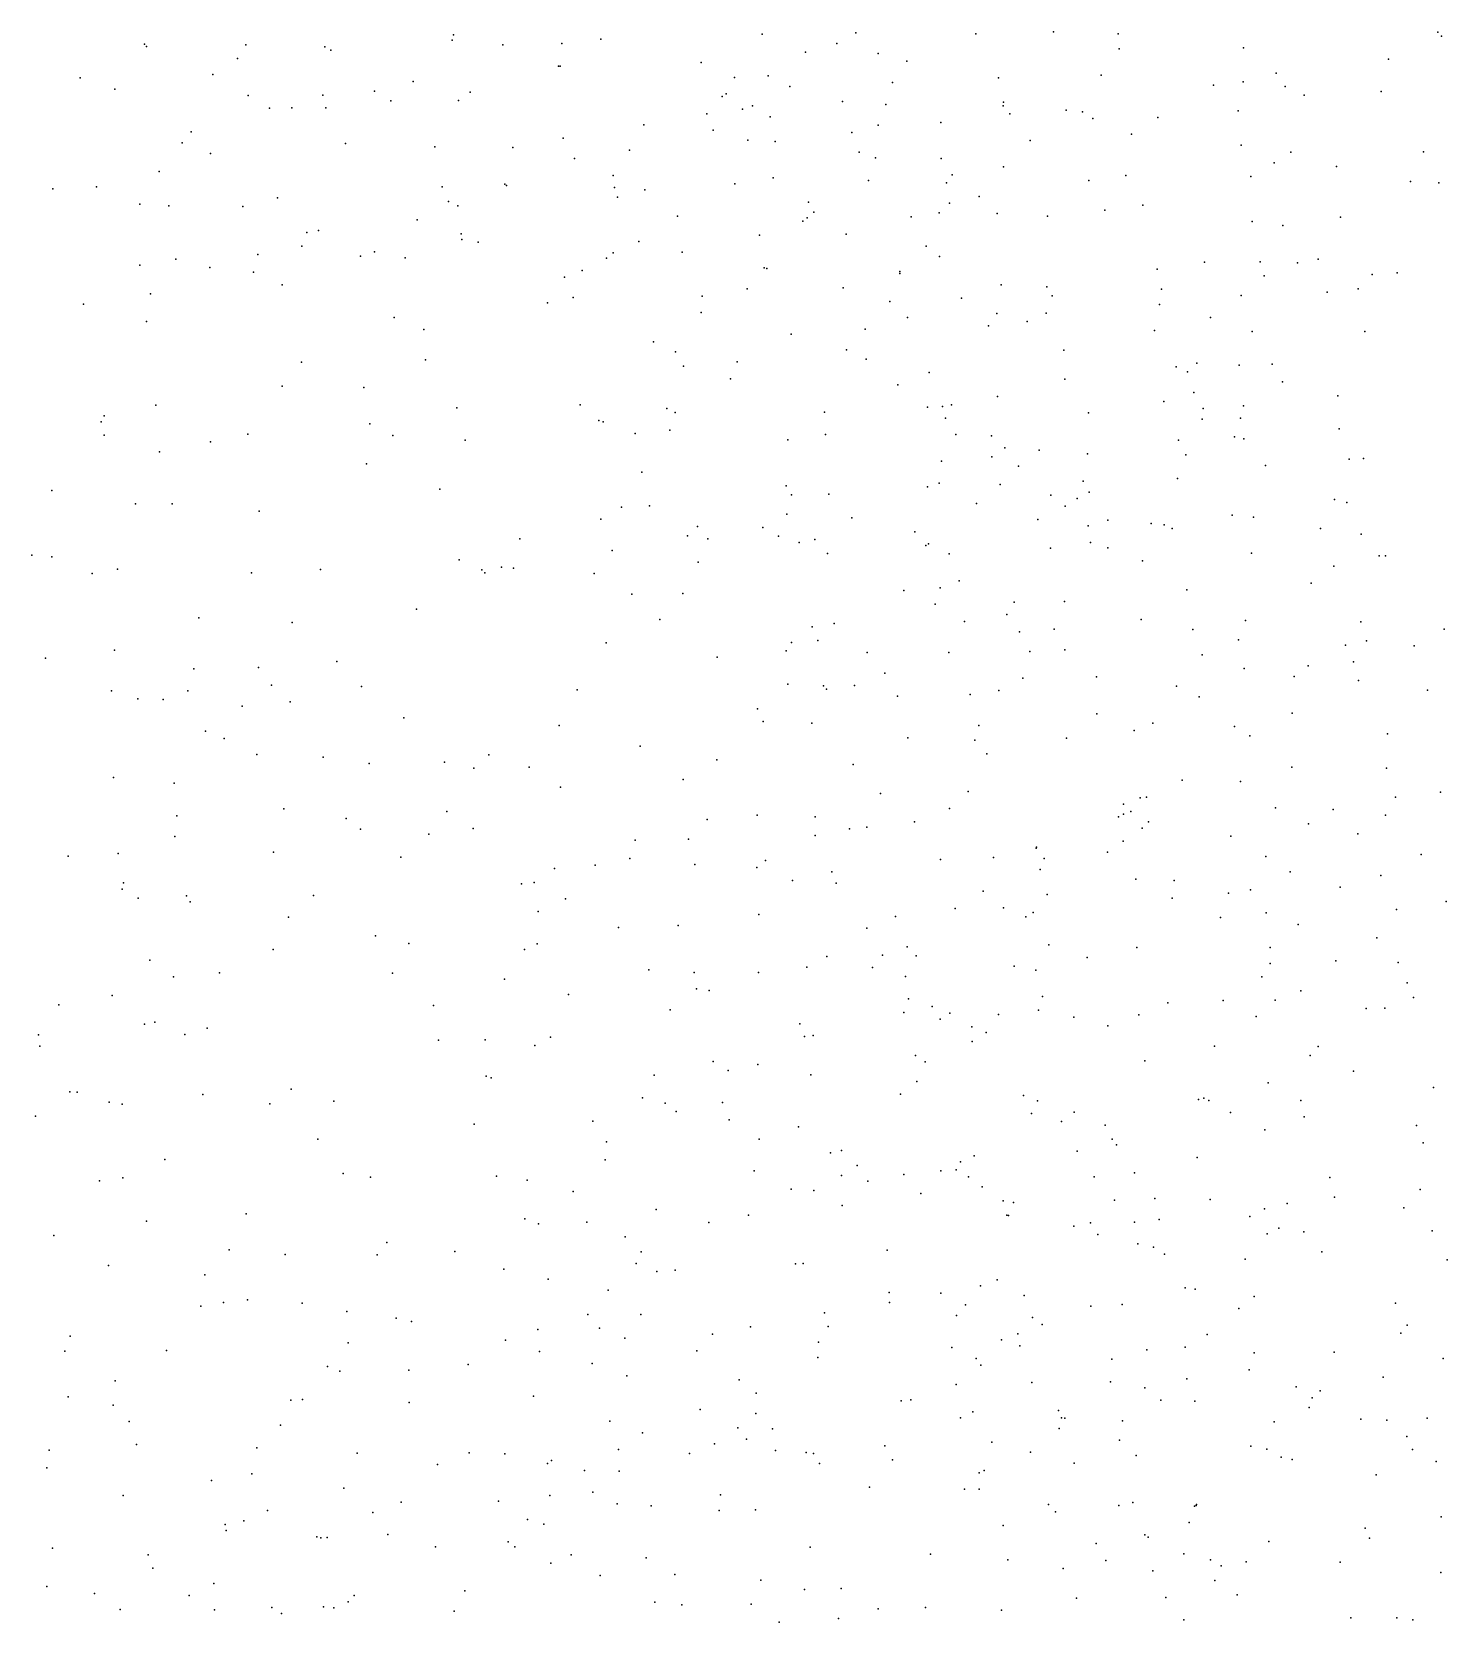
# Model space of a CAD drawing. Header units: metres. Extents: x -23.9 to 23.9, y -28.5 to 28.5.
# Drawn here: x -11.955 to -8.974, y 0.015 to 3.365 of the extents above; entities that cross this region are included whole.
import ezdxf

# ---------------------------------------------------------------- set-up
doc = ezdxf.new("R2010")
doc.units = ezdxf.units.M

msp = doc.modelspace()

# ---------------------------------------------------------------- linework, layer by layer
for p in [(-11.0672, 3.3583, -0.8687), (-10.4171, 3.3598, 12.7203), (-10.2197, 3.3623, -0.5879), (-9.9666, 3.3608, 26.4128), (-9.8033, 3.3648, 5.3999), (-9.667, 3.3607, 13.245), (-8.9937, 3.3639, 26.7599), (-8.9856, 3.3556, 5.9395), (-11.7181, 3.3389, 2.8076), (-11.7134, 3.3338, 8.6363), (-11.5046, 3.3372, 17.3112), (-11.3378, 3.3332, 8.3213), (-11.3252, 3.3264, -5.4195), (-11.07, 3.3473, 14.349), (-10.9631, 3.3376, 2.0411), (-10.8391, 3.3403, 8.0419), (-10.757, 3.3491, 15.4405), (-10.3255, 3.3221, -6.0332), (-10.2596, 3.3401, 6.7311), (-10.1725, 3.319, -10.9679), (-9.6651, 3.329, 11.874), (-9.4029, 3.3309, -2.8403), (-11.5217, 3.3088, -8.375), (-10.8458, 3.2927, -6.0321), (-10.8425, 3.2921, 17.0585), (-10.5455, 3.3005, -11.2565), (-10.1123, 3.3032, 2.3953), (-9.0972, 3.3069, -3.2086), (-11.8533, 3.2676, -3.4893), (-11.5742, 3.2748, 5.5069), (-11.1518, 3.2599, 9.7902), (-10.4751, 3.2687, 15.8021), (-10.4039, 3.272, 0.3197), (-10.3582, 3.2499, 17.4126), (-10.1421, 3.2579, -2.8713), (-9.9187, 3.2677, -12.0541), (-9.7028, 3.2736, -16.434), (-9.4659, 3.2522, 10.9534), (-9.4037, 3.2595, 18.8128), (-9.3339, 3.2779, 11.5783), (-11.7804, 3.2437, 3.3095), (-11.4996, 3.2308, 10.1861), (-11.3423, 3.2312, 2.6999), (-11.2336, 3.2396, 18.3581), (-11.1992, 3.2191, 4.2638), (-11.0564, 3.2203, -9.4356), (-11.0316, 3.238, -2.8057), (-10.5011, 3.2284, 7.5012), (-10.4927, 3.2344, 25.5138), (-10.2475, 3.2178, 21.719), (-9.9087, 3.2169, -5.997), (-9.3148, 3.2493, 6.3471), (-9.2753, 3.2316, -0.8006), (-9.1131, 3.2388, 6.7099), (-11.4545, 3.2043, -9.2376), (-11.4079, 3.2044, 15.6055), (-11.3359, 3.2046, -0.6477), (-10.5336, 3.1918, 5.3222), (-10.4585, 3.202, 18.3693), (-10.4371, 3.2089, 4.4054), (-10.3996, 3.1856, 1.0079), (-10.1566, 3.2115, -5.0289), (-9.9093, 3.2088, 20.9362), (-9.895, 3.192, -4.1034), (-9.7767, 3.1994, -2.7334), (-9.7422, 3.1962, -1.8878), (-9.5832, 3.1842, 20.5893), (-9.4142, 3.1985, -1.1775), (-11.6198, 3.154, 1.7347), (-10.6659, 3.1689, 14.924), (-10.5202, 3.1577, 26.0696), (-10.2281, 3.1527, 2.8374), (-10.1721, 3.1682, 17.8229), (-10.0404, 3.1736, 18.5222), (-9.7206, 3.1821, 19.8508), (-11.6388, 3.1308, 9.6009), (-11.2947, 3.1295, -3.3499), (-11.1061, 3.1222, 0.5869), (-10.9422, 3.1212, 8.3585), (-10.8363, 3.141, 4.3187), (-10.4472, 3.1365, -11.9946), (-10.3895, 3.1335, -3.2025), (-9.8524, 3.1359, 7.7649), (-9.6385, 3.1489, 21.1662), (-9.4076, 3.1259, -18.3718), (-11.5786, 3.1085, 5.8993), (-10.8119, 3.0979, 20.513), (-10.6963, 3.1154, -8.1232), (-10.2122, 3.111, 0.0167), (-10.1782, 3.0992, 8.4813), (-10.0394, 3.0979, 15.9423), (-9.3386, 3.0887, -3.9689), (-9.3032, 3.1111, -19.2279), (-9.0236, 3.1117, 11.8051), (-11.6873, 3.0706, 4.5913), (-10.7309, 3.0621, -0.8507), (-10.3935, 3.0569, 15.4137), (-10.1927, 3.0516, 25.1758), (-10.0163, 3.0634, 4.1151), (-9.9083, 3.0807, -18.6876), (-9.7289, 3.0519, 17.9887), (-9.6509, 3.0622, 4.1506), (-9.3873, 3.0597, -11.3736), (-9.2073, 3.081, 25.8396), (-9.0513, 3.0494, 22.2771), (-11.9113, 3.034, 5.0317), (-11.8191, 3.0382, -8.3406), (-11.4376, 3.0151, 18.102), (-11.0911, 3.038, 5.6215), (-10.9588, 3.0438, 14.5726), (-10.9556, 3.0412, 1.3223), (-10.7281, 3.0371, 2.9401), (-10.7212, 3.0162, -11.5636), (-10.6639, 3.0316, 17.1961), (-10.4744, 3.0447, 20.8793), (-10.0288, 3.0465, 5.4759), (-9.9597, 3.0179, 13.1206), (-8.9914, 3.0467, 12.5289), (-11.7277, 3.0016, 2.0345), (-11.6667, 2.9984, 15.2318), (-11.5108, 2.9966, 2.4031), (-11.0772, 3.0075, 8.7237), (-11.058, 2.9982, 15.9018), (-10.3193, 3.0057, 19.7381), (-10.3078, 2.985, -8.799), (-10.0439, 2.9832, 1.9032), (-10.0222, 3.0036, 12.0332), (-9.9216, 2.9823, -6.5037), (-9.6949, 2.9891, 5.4509), (-9.6149, 2.9998, 18.73), (-11.1437, 2.9689, 8.0964), (-10.5952, 2.9766, 1.5746), (-10.3309, 2.9657, -6.5716), (-10.3219, 2.973, 6.718), (-10.1029, 2.9751, 21.3881), (-9.8156, 2.9762, 25.1236), (-9.3844, 2.9655, 5.9818), (-9.3197, 2.9566, 5.1584), (-9.1988, 2.9741, 21.2869), (-11.376, 2.9422, 0.8329), (-11.3516, 2.9464, -8.2481), (-11.051, 2.9396, 17.1922), (-11.0494, 2.927, 15.3086), (-11.0151, 2.922, -5.3243), (-10.6766, 2.9233, 8.6351), (-10.4222, 2.9364, -0.6155), (-10.2401, 2.9388, 18.7819), (-11.6519, 2.8861, -3.4297), (-11.4793, 2.8955, 17.7763), (-11.3867, 2.9135, -2.2846), (-11.2627, 2.8924, 9.58), (-11.2331, 2.9012, -9.3145), (-11.1685, 2.8884, -3.093), (-10.7445, 2.8878, 9.02), (-10.7306, 2.8995, 5.4384), (-10.5854, 2.9006, -5.0739), (-10.0711, 2.913, 26.4582), (-10.0434, 2.8916, 20.8206), (-9.2454, 2.8861, 10.7832), (-11.7278, 2.8731, 8.7886), (-11.58, 2.8687, 10.1678), (-11.4885, 2.8586, 14.8975), (-10.8335, 2.8478, 16.4531), (-10.7962, 2.8619, 0.2733), (-10.4126, 2.8675, 5.2314), (-10.4072, 2.8659, 3.0304), (-10.1271, 2.86, 22.2308), (-10.1267, 2.856, -3.885), (-9.5845, 2.8648, 26.3943), (-9.4852, 2.8794, 13.1366), (-9.368, 2.8802, 25.3911), (-9.3596, 2.8511, 7.6137), (-9.2889, 2.878, -1.1858), (-9.1316, 2.8536, -3.1698), (-9.0792, 2.8569, 19.3197), (-11.4279, 2.8315, 8.519), (-10.4481, 2.8233, -10.9417), (-10.2459, 2.8252, -3.1381), (-9.9137, 2.8317, -19.2481), (-9.8173, 2.8277, 11.3666), (-9.5757, 2.8228, -3.9773), (-9.2267, 2.8164, 5.554), (-9.1612, 2.8232, 4.2392), (-11.8464, 2.7914, 10.5377), (-11.7051, 2.8128, 6.1859), (-10.8687, 2.7941, 1.7807), (-10.8151, 2.8052, -6.2282), (-10.5434, 2.8081, -9.1333), (-10.148, 2.7969, 12.5149), (-9.9967, 2.804, 15.4989), (-9.8062, 2.809, 20.1586), (-9.5795, 2.7906, 10.7395), (-9.4081, 2.8097, 18.1144), (-11.7137, 2.7544, 4.8735), (-11.1919, 2.7633, 2.4056), (-10.5456, 2.7736, 17.5337), (-10.1105, 2.7627, 24.9099), (-9.9222, 2.7718, 12.8898), (-9.8588, 2.7545, 2.6037), (-9.8187, 2.7725, -2.8909), (-9.4723, 2.763, -2.4542), (-11.1295, 2.7377, 18.0106), (-10.356, 2.7279, 20.5833), (-10.1995, 2.7383, 17.5123), (-9.9401, 2.7455, 20.5283), (-9.5903, 2.7357, -5.7126), (-9.3844, 2.7335, -11.6135), (-9.1473, 2.7336, 10.4734), (-10.6454, 2.7117, -11.1961), (-10.5997, 2.6907, -6.5601), (-10.2389, 2.695, 24.5472), (-9.7815, 2.6942, 4.2147), (-11.3875, 2.6693, 1.2296), (-11.1257, 2.674, 4.4935), (-10.5828, 2.6606, 15.2292), (-10.4698, 2.6699, 25.8377), (-10.1976, 2.6751, 4.2973), (-10.0651, 2.6471, -10.8491), (-9.5448, 2.6589, 25.0043), (-9.5206, 2.6488, -6.1049), (-9.5014, 2.6665, 13.4507), (-9.4121, 2.6627, 21.2946), (-9.3422, 2.6648, 4.6393), (-11.428, 2.6184, -3.049), (-11.2562, 2.6155, -8.5296), (-10.4835, 2.6336, -5.3859), (-10.1309, 2.6211, 6.7044), (-9.779, 2.6333, 6.5295), (-9.3207, 2.6277, -1.7358), (-9.9211, 2.5968, -3.7203), (-9.5708, 2.5858, -11.8892), (-9.5073, 2.6048, -18.1141), (-9.2039, 2.5979, -2.8202), (-11.8031, 2.5556, -0.4087), (-11.6937, 2.5782, -2.5058), (-11.0597, 2.5726, -9.0277), (-10.8004, 2.579, -8.4865), (-10.6178, 2.5716, -11.7063), (-10.6, 2.5629, 1.7005), (-10.2857, 2.5633, 5.1), (-10.0683, 2.5742, -3.383), (-10.0372, 2.5756, -5.3391), (-10.0307, 2.5512, 1.892), (-10.0181, 2.5791, 21.3426), (-9.7296, 2.5624, 17.6855), (-9.4896, 2.5491, 6.2745), (-9.4875, 2.5716, -11.2534), (-9.409, 2.5509, -17.1225), (-9.4032, 2.5771, 25.6648), (-11.8095, 2.5434, -7.9571), (-11.803, 2.5152, -2.8611), (-11.5, 2.5175, 10.0571), (-11.2431, 2.5393, -0.7161), (-11.1945, 2.5144, 4.9098), (-10.761, 2.5459, -8.8527), (-10.7514, 2.5432, 18.5968), (-10.6843, 2.5185, 2.9861), (-10.6116, 2.5255, 9.2532), (-10.2833, 2.5169, 4.5929), (-10.0089, 2.5168, 8.4134), (-9.9339, 2.5136, 12.4695), (-9.2015, 2.5282, -0.4233), (-11.6861, 2.4801, 8.5165), (-11.579, 2.501, 1.5062), (-11.0427, 2.5046, 7.4339), (-10.3626, 2.5052, 8.6253), (-9.9058, 2.4884, -6.6304), (-9.8331, 2.4833, 15.7901), (-9.5397, 2.5046, 26.0321), (-9.4219, 2.512, 7.3833), (-9.4024, 2.5072, 23.2471), (-11.2506, 2.4551, 5.2881), (-10.0393, 2.4605, -18.4823), (-9.9329, 2.4693, 7.7181), (-9.8769, 2.4501, 2.3287), (-9.7313, 2.4758, 23.8507), (-9.5243, 2.474, 24.1657), (-9.3563, 2.4511, 0.3648), (-9.1805, 2.4645, -3.8409), (-9.1503, 2.4663, 4.4002), (-10.6705, 2.4373, 6.9315), (-10.0439, 2.414, 25.563), (-9.7405, 2.4185, 25.3497), (-9.5422, 2.4239, 6.8604), (-11.9128, 2.3984, 8.8291), (-11.0955, 2.4012, 6.982), (-10.3664, 2.4082, 25.1582), (-10.3553, 2.3892, -11.8508), (-10.2765, 2.3909, 21.6777), (-10.0683, 2.4066, 21.973), (-9.9152, 2.411, 26.0774), (-9.809, 2.3886, 12.9373), (-9.7534, 2.3816, 7.2726), (-9.728, 2.3948, -3.0462), (-9.2113, 2.3795, 19.1839), (-11.7366, 2.3702, 10.505), (-11.6594, 2.3703, 6.1723), (-11.4764, 2.3549, 5.0482), (-10.7128, 2.3638, -5.6176), (-10.6538, 2.3662, 16.5448), (-10.3646, 2.3485, 2.9074), (-9.9652, 2.3713, 4.9262), (-9.7782, 2.3659, 5.5089), (-9.4271, 2.3466, 22.0986), (-9.1851, 2.3734, 21.481), (-10.7569, 2.3384, -6.3312), (-10.5527, 2.3227, 24.8006), (-10.4151, 2.3205, -11.4054), (-10.2281, 2.3414, 16.4881), (-10.0953, 2.3116, 18.8144), (-9.8363, 2.3379, 11.8551), (-9.73, 2.3245, 0.5059), (-9.689, 2.3359, -11.6771), (-9.5972, 2.3293, 20.9646), (-9.5698, 2.3262, -5.905), (-9.553, 2.3183, 16.6812), (-9.382, 2.3424, -2.1302), (-9.2405, 2.3189, 24.6319), (-10.927, 2.297, 2.679), (-10.5742, 2.3032, 15.2839), (-10.531, 2.2966, 17.6609), (-10.3827, 2.3024, -11.0468), (-10.3391, 2.289, -6.6237), (-10.3061, 2.2955, 7.173), (-10.0718, 2.283, -10.708), (-10.0665, 2.286, -20.215), (-9.7252, 2.2893, 13.3726), (-9.6886, 2.2782, 5.1763), (-9.1547, 2.3069, -19.9851), (-11.9553, 2.2623, -0.5105), (-11.9131, 2.2588, 4.9504), (-11.0552, 2.2526, 15.6728), (-10.7331, 2.2724, 8.6523), (-10.5518, 2.2476, 18.6747), (-10.2793, 2.2657, -18.0806), (-10.0229, 2.2655, 20.9785), (-9.8096, 2.2773, 22.16), (-9.6153, 2.2505, 16.1629), (-9.3857, 2.2665, -0.5553), (-9.1172, 2.2613, 24.2808), (-9.1039, 2.2609, 10.2116), (-11.8283, 2.2237, 11.3837), (-11.7746, 2.233, 12.1105), (-11.4923, 2.2255, 0.7576), (-11.3469, 2.2323, 7.3663), (-11.0076, 2.2318, -0.7122), (-11.0013, 2.2252, 0.5569), (-10.9658, 2.237, 16.2789), (-10.9404, 2.235, 6.6936), (-10.7708, 2.2238, 18.0818), (-9.2127, 2.2392, 6.5893), (-10.6915, 2.18, 2.0089), (-10.5841, 2.1817, -0.1084), (-10.1187, 2.1881, -3.1938), (-10.0418, 2.1933, 1.6718), (-10.0016, 2.2083, 15.632), (-9.5224, 2.1895, -6.3606), (-9.2606, 2.2032, 21.1019), (-11.1452, 2.1484, 9.6748), (-10.0526, 2.1592, -4.0598), (-9.8857, 2.1636, 12.4565), (-9.7802, 2.1645, 1.3798), (-11.6032, 2.1302, 10.0446), (-11.4072, 2.1204, -8.6037), (-10.6322, 2.1267, 8.2869), (-10.3117, 2.1112, -5.5268), (-10.2648, 2.1185, -3.6292), (-9.9906, 2.1229, 17.7246), (-9.9012, 2.1371, 23.3957), (-9.6186, 2.1272, 23.0838), (-9.3985, 2.1251, -2.8843), (-9.1556, 2.122, 18.3962), (-10.7452, 2.0778, 9.3296), (-10.3553, 2.0782, 21.8462), (-10.2995, 2.0825, 2.3335), (-9.8747, 2.1011, 17.0413), (-9.8015, 2.1064, -5.7206), (-9.5098, 2.1058, -4.2499), (-9.4132, 2.0839, 25.228), (-9.1441, 2.0819, -6.4435), (-8.9805, 2.1066, 8.7754), (-11.9262, 2.0452, 6.9889), (-11.7814, 2.062, 1.3555), (-10.5119, 2.0478, -19.8615), (-10.3662, 2.0608, 7.8837), (-10.1955, 2.0575, -10.4841), (-10.0233, 2.0575, 2.0104), (-9.8533, 2.0597, 15.9586), (-9.779, 2.0633, -17.8449), (-9.4901, 2.0527, -10.896), (-9.1878, 2.0732, 16.4589), (-9.0436, 2.0711, -6.0471), (-11.6142, 2.023, 6.6511), (-11.478, 2.026, 5.5338), (-11.3129, 2.0386, 6.8162), (-10.1583, 2.0139, 25.3632), (-9.4015, 2.0234, 1.7316), (-9.267, 2.0296, -5.7296), (-9.171, 2.0376, 4.8751), (-11.7873, 1.9766, 0.6762), (-11.4501, 1.9885, 8.3041), (-11.2606, 1.9856, 11.2799), (-10.8062, 1.9789, 15.7653), (-10.363, 1.9907, 16.3165), (-10.2874, 1.9869, 10.6952), (-10.2814, 1.98, 15.6761), (-10.2221, 1.988, 6.9021), (-9.9181, 1.9771, 18.3564), (-9.8674, 2.0033, 1.0361), (-9.7125, 2.0061, 0.1602), (-9.5443, 1.9865, -17.1056), (-9.2965, 2.0072, -17.8152), (-9.1604, 1.9983, 16.8251), (-9.0156, 1.978, 8.3968), (-11.7319, 1.9601, 5.8069), (-11.6786, 1.9583, -1.2304), (-11.6265, 1.9764, 11.0162), (-11.512, 1.9444, 10.4188), (-11.4112, 1.9533, 9.5333), (-10.1319, 1.9653, 7.2658), (-9.9786, 1.9687, 10.5507), (-9.496, 1.9641, 10.2925), (-11.1718, 1.92, 7.8051), (-10.4264, 1.939, -6.0457), (-10.415, 1.9119, 21.3983), (-9.7119, 1.9281, 2.1218), (-9.3006, 1.9298, -0.6872), (-11.5894, 1.8914, 6.186), (-11.55, 1.8764, 12.2976), (-10.8447, 1.9036, 8.9476), (-10.3125, 1.9089, 18.1541), (-10.1099, 1.8775, -6.2209), (-9.9605, 1.9034, 13.0913), (-9.7757, 1.8768, 5.5472), (-9.6334, 1.8929, -0.277), (-9.5939, 1.9087, -10.5703), (-9.4215, 1.9012, 11.8368), (-9.3893, 1.8816, 15.9666), (-9.0994, 1.8859, -4.0865), (-11.4811, 1.8429, 7.0648), (-10.6741, 1.8603, 7.9086), (-9.969, 1.8726, 0.6163), (-9.9432, 1.8439, 23.8427), (-11.3416, 1.8366, 1.7577), (-11.2447, 1.8239, 0.4408), (-11.0857, 1.8266, 2.3278), (-11.0244, 1.8139, 9.2327), (-10.9923, 1.8416, -0.6534), (-10.9074, 1.8162, -1.128), (-10.5125, 1.8312, -18.9096), (-10.2251, 1.8214, -3.3555), (-9.3009, 1.8156, 24.5724), (-9.1016, 1.8136, -6.692), (-11.7832, 1.7943, 8.1041), (-11.6554, 1.7823, 2.0241), (-10.5829, 1.7896, 10.7962), (-9.5319, 1.7888, -11.4801), (-9.409, 1.786, 20.9706), (-10.8419, 1.7736, -0.2627), (-10.1675, 1.7607, 22.035), (-9.983, 1.7646, 11.4419), (-9.6203, 1.7514, 22.1785), (-9.6071, 1.7529, -4.2321), (-9.0829, 1.7524, 24.2884), (-8.9879, 1.7633, 4.9929), (-11.6497, 1.7134, -1.5363), (-11.4245, 1.7282, 12.7437), (-11.081, 1.7223, 11.0074), (-10.4271, 1.7145, 0.8073), (-10.3055, 1.7116, -10.3992), (-10.0223, 1.7286, -4.3756), (-9.6662, 1.7115, -2.1244), (-9.656, 1.7167, 23.1565), (-9.6559, 1.7378, -1.7581), (-9.6402, 1.7226, -6.7918), (-9.3356, 1.7301, -1.3012), (-9.2142, 1.7268, 6.1039), (-9.1038, 1.7151, 21.5332), (-11.2929, 1.7081, 13.1102), (-11.2628, 1.6855, 8.0659), (-11.0255, 1.6867, 1.6086), (-10.5327, 1.7059, 1.4113), (-10.2331, 1.6863, 24.3344), (-10.1964, 1.6894, 4.6927), (-10.0959, 1.7006, 2.2331), (-9.6162, 1.6877, 11.4942), (-9.603, 1.701, 0.0521), (-9.266, 1.6967, 23.0406), (-9.1619, 1.6757, 11.4319), (-11.6538, 1.6697, -8.0152), (-11.1191, 1.6746, 11.7721), (-10.6846, 1.6621, 4.8612), (-10.5723, 1.6641, -17.8926), (-10.3052, 1.6716, 5.275), (-9.8398, 1.6454, 25.2228), (-9.839, 1.6476, -20.0491), (-9.6567, 1.66, -2.8474), (-9.4298, 1.6703, 24.9588), (-11.8787, 1.6282, 5.8481), (-11.7736, 1.634, 1.0693), (-11.4461, 1.6368, 12.0018), (-11.178, 1.6265, -1.5805), (-10.7686, 1.6098, 2.324), (-10.6959, 1.6236, -11.258), (-10.5588, 1.6109, 1.9141), (-10.4095, 1.6194, 11.411), (-10.041, 1.6212, 12.5419), (-9.9298, 1.6254, 10.2555), (-9.8228, 1.6236, -11.6843), (-9.6895, 1.6367, 17.2025), (-9.356, 1.628, 10.1932), (-9.0285, 1.6319, -2.2902), (-10.8541, 1.6023, 12.7396), (-10.4283, 1.6045, 16.4955), (-10.3532, 1.5775, -4.534), (-10.27, 1.5956, 7.5873), (-9.8312, 1.6002, -0.964), (-9.63, 1.5799, 24.1551), (-9.5487, 1.5773, -2.4548), (-9.3045, 1.5954, 1.9429), (-9.1133, 1.5877, 16.2489), (-11.7652, 1.559, -0.2767), (-11.7622, 1.5721, 12.8495), (-11.6293, 1.5452, 7.931), (-11.3621, 1.5453, 12.3779), (-10.9236, 1.5698, 8.46), (-10.8971, 1.573, -1.3883), (-10.261, 1.5717, 24.8999), (-9.9513, 1.5548, 5.2177), (-9.8163, 1.548, 23.601), (-9.4346, 1.5506, 5.7764), (-9.3882, 1.5578, -11.2076), (-9.1996, 1.5629, -1.635), (-11.7314, 1.5396, 1.661), (-11.6219, 1.5325, 2.5539), (-10.8888, 1.512, 6.6211), (-10.831, 1.5387, 13.1141), (-10.01, 1.5184, -4.7063), (-9.9081, 1.5195, -1.3669), (-9.8461, 1.5098, 21.0453), (-9.5533, 1.54, 24.6556), (-9.3552, 1.5094, -4.0522), (-9.0806, 1.5161, 5.2451), (-8.9758, 1.5329, 13.7438), (-11.4148, 1.5, 7.2778), (-10.7196, 1.4782, 5.3527), (-10.5937, 1.4827, -4.2125), (-10.424, 1.5053, 10.3256), (-10.1966, 1.4765, 21.6915), (-10.1362, 1.5011, -3.5929), (-9.8615, 1.5008, -5.6223), (-9.4512, 1.4994, 21.9415), (-9.2875, 1.4843, -6.8414), (-11.2315, 1.4608, 6.8342), (-11.1608, 1.4446, 2.6957), (-10.8906, 1.4438, 11.4182), (-9.8128, 1.4415, 15.8744), (-9.1219, 1.4562, 17.2358), (-11.7066, 1.4095, -8.2626), (-11.4466, 1.4315, -0.3038), (-10.9176, 1.4318, -0.5187), (-10.2806, 1.4174, 7.0642), (-10.1632, 1.4198, 13.5181), (-10.1112, 1.4376, 21.3374), (-10.0921, 1.4188, -5.9756), (-9.7319, 1.4148, -3.2068), (-9.6274, 1.4359, 12.2074), (-9.3465, 1.4358, 16.0103), (-9.2084, 1.408, 23.3003), (-11.6568, 1.3743, -1.7464), (-11.5602, 1.3828, 6.3705), (-11.1955, 1.3821, 10.7624), (-10.6557, 1.3887, 7.7442), (-10.5602, 1.3831, -19.2354), (-10.4247, 1.3835, 5.5563), (-10.323, 1.3949, 0.2436), (-10.1843, 1.394, -2.0299), (-10.1148, 1.3753, 4.3788), (-9.8857, 1.397, 2.2792), (-9.8402, 1.3885, -16.8703), (-9.3643, 1.374, -16.5913), (-9.3469, 1.4023, 9.3774), (-9.0769, 1.4042, 21.2514), (-10.9594, 1.369, 5.0955), (-10.5551, 1.3491, 13.3556), (-10.5286, 1.3454, -3.7806), (-9.2819, 1.3447, 23.9495), (-9.0578, 1.3615, -5.615), (-11.8987, 1.3154, -2.2349), (-11.7857, 1.3346, 9.9989), (-11.1094, 1.3137, 7.5805), (-10.8248, 1.3373, 0.7405), (-10.1089, 1.3282, 16.048), (-10.0585, 1.3117, 17.0105), (-9.8263, 1.3328, 4.5941), (-9.5624, 1.3193, 13.5302), (-9.4458, 1.3241, 10.5023), (-9.3362, 1.3248, -3.5981), (-9.1443, 1.3074, -0.1073), (-9.1049, 1.3083, 21.7612), (-9.0448, 1.3305, -19.063), (-11.7181, 1.2742, -7.186), (-11.696, 1.279, 9.2723), (-10.6109, 1.3044, -11.1695), (-10.3377, 1.275, -4.7755), (-10.1182, 1.2989, 12.7639), (-10.0421, 1.2851, -6.3923), (-10.0215, 1.2978, -11.6114), (-9.919, 1.2947, 0.2519), (-9.835, 1.3041, 21.7129), (-9.7601, 1.289, 17.8935), (-9.6232, 1.294, -2.8773), (-9.3762, 1.2907, -0.4955), (-11.9409, 1.252, -7.4816), (-11.6328, 1.2528, 12.1439), (-11.5861, 1.2661, 7.6078), (-11.0989, 1.2408, 13.5116), (-11.0006, 1.2415, 8.0832), (-10.8625, 1.247, 10.9144), (-10.3276, 1.2483, -17.8777), (-10.3093, 1.2507, 2.0772), (-9.9748, 1.2686, 10.2081), (-9.9452, 1.2567, -0.7175), (-9.6889, 1.2712, -11.461), (-11.9385, 1.2281, 12.8781), (-10.8954, 1.2297, 8.6553), (-10.0935, 1.2087, 18.1625), (-9.9744, 1.2377, 11.5571), (-9.4639, 1.2279, 2.0547), (-9.2626, 1.2083, -7.2464), (-9.2455, 1.2277, 20.8812), (-10.5202, 1.1957, 7.2291), (-10.4885, 1.177, 10.391), (-10.4256, 1.1899, 13.8083), (-10.0737, 1.1953, 17.5686), (-9.6105, 1.1975, 17.0304), (-9.1712, 1.1754, 16.283), (-10.9984, 1.1651, 4.7366), (-10.9879, 1.1615, 7.266), (-10.6444, 1.1671, 2.3561), (-10.3141, 1.1678, -11.4151), (-10.0911, 1.1535, -9.9077), (-9.3506, 1.1508, 10.7934), (-9.0025, 1.1414, 6.1271), (-11.875, 1.1317, 6.1621), (-11.8598, 1.1312, 12.3873), (-11.7923, 1.1106, -6.6129), (-11.765, 1.1059, 10.6862), (-11.5953, 1.1265, 6.9934), (-11.454, 1.1066, 13.5246), (-11.4093, 1.1374, 10.6248), (-11.3191, 1.1127, 2.7338), (-10.6692, 1.1195, -4.9997), (-10.6212, 1.1082, 11.302), (-10.5002, 1.1096, -5.3246), (-10.1252, 1.1268, -1.1235), (-9.866, 1.1243, -19.6643), (-9.8369, 1.1129, -5.7875), (-9.4977, 1.1158, -10.0397), (-9.4865, 1.1188, -3.1983), (-9.4758, 1.1135, -10.4806), (-9.2819, 1.1141, 21.9826), (-11.9474, 1.0811, 3.0988), (-10.5982, 1.0908, -4.5972), (-10.4864, 1.0729, 12.7734), (-9.8492, 1.0861, 21.1641), (-9.7597, 1.0891, 13.7383), (-9.4301, 1.0882, -3.8719), (-9.2749, 1.0793, 13.9747), (-11.0237, 1.0639, 11.76), (-10.7737, 1.0703, 13.5438), (-10.3405, 1.0583, -18.4534), (-9.7861, 1.0695, -9.7726), (-9.694, 1.0618, 16.1917), (-9.3581, 1.0523, -4.2343), (-9.0387, 1.0611, -2.3295), (-11.3529, 1.0323, -1.5859), (-10.7446, 1.0264, 12.4114), (-10.4234, 1.0323, 1.5424), (-10.2495, 1.0087, -2.0928), (-9.7531, 1.0068, -6.4991), (-9.6796, 1.0321, -6.928), (-9.6705, 1.0203, 0.1917), (-9.0247, 1.0247, 1.4588), (-11.6751, 0.9898, -2.2157), (-10.7478, 0.9891, 4.3936), (-10.2726, 1.0034, 11.4178), (-10.2169, 0.9768, -10.866), (-9.999, 0.9844, 18.4512), (-9.97, 0.997, -11.123), (-9.5002, 0.9939, 12.4277), (-11.8129, 0.9449, 11.8364), (-11.7636, 0.951, 1.6651), (-11.2993, 0.96, 9.0835), (-11.2415, 0.952, 7.6895), (-10.9767, 0.9542, -5.1615), (-10.9119, 0.9463, -1.1854), (-10.4339, 0.9658, 18.1155), (-10.2497, 0.956, -19.2701), (-10.1942, 0.9438, 13.9876), (-10.1183, 0.9577, 10.1907), (-10.0403, 0.9653, 0.1723), (-10.0082, 0.9675, -2.8351), (-9.9819, 0.9532, -18.0854), (-9.7171, 0.9532, 21.8897), (-9.6325, 0.9612, 10.522), (-9.2211, 0.9515, 15.2889), (-10.8149, 0.922, 0.4698), (-10.3555, 0.9268, -9.8695), (-10.3081, 0.924, -2.5319), (-10.0826, 0.9182, 1.8743), (-9.9535, 0.9321, 9.6655), (-9.59, 0.9071, 20.7803), (-9.473, 0.9054, 11.832), (-9.2114, 0.9099, -7.5437), (-9.0306, 0.9264, 0.3006), (-11.5038, 0.8751, -7.592), (-10.6399, 0.8845, 10.8584), (-10.4457, 0.8724, -3.662), (-10.2485, 0.8927, -3.1686), (-9.9088, 0.9022, 16.7238), (-9.9013, 0.8722, -0.6662), (-9.8982, 0.8717, 17.2472), (-9.8877, 0.8991, -4.8451), (-9.6745, 0.9041, 9.0415), (-9.3585, 0.8858, 18.2193), (-9.3111, 0.8966, 16.0407), (-9.065, 0.8879, 20.7482), (-11.7138, 0.8599, 9.0502), (-10.9165, 0.8645, 8.5067), (-10.8878, 0.854, 2.5), (-10.7858, 0.8574, 5.4396), (-10.529, 0.8571, -10.1806), (-9.76, 0.849, 12.7513), (-9.7255, 0.8564, -19.1651), (-9.6324, 0.8572, -10.8602), (-9.5808, 0.8628, -6.0043), (-9.3897, 0.8696, -16.7901), (-9.3282, 0.8452, 12.8056), (-9.0058, 0.8391, -0.5297), (-11.9086, 0.8292, 12.8141), (-11.2077, 0.8144, -1.3338), (-10.7053, 0.8265, 2.115), (-9.7098, 0.8312, 5.0197), (-9.6258, 0.8116, -18.3922), (-9.5925, 0.805, 9.3645), (-9.3527, 0.8331, 8.4868), (-9.2755, 0.8369, 14.9715), (-11.5393, 0.7992, 10.5572), (-11.4217, 0.7897, -6.3802), (-11.2279, 0.7889, -5.9049), (-11.0644, 0.7956, -0.847), (-10.682, 0.7705, 1.6032), (-10.6719, 0.7953, -4.0796), (-10.1536, 0.7984, 1.4935), (-9.5696, 0.7902, -4.5995), (-9.3994, 0.7797, 13.8332), (-9.2379, 0.795, -10.3627), (-8.9738, 0.7784, 17.2635), (-11.7939, 0.7659, 13.1921), (-11.5908, 0.7468, -6.0305), (-10.9609, 0.7586, 12.3204), (-10.8675, 0.7374, 13.5218), (-10.6386, 0.7538, 11.4884), (-10.6003, 0.7564, 13.881), (-10.3465, 0.7699, 17.3867), (-10.3305, 0.7701, -5.6917), (-10.7413, 0.7145, -2.9076), (-10.1493, 0.709, 11.0556), (-10.0401, 0.7078, -1.5245), (-9.957, 0.7232, 21.5502), (-9.9219, 0.7357, -5.3384), (-9.5257, 0.7192, -3.8992), (-9.5048, 0.7164, -17.2941), (-11.5994, 0.6805, -2.0428), (-11.5514, 0.6885, 6.889), (-11.5007, 0.6936, 11.8306), (-11.3857, 0.687, -1.0731), (-10.1487, 0.6884, 12.5427), (-9.9888, 0.6833, 8.8065), (-9.8646, 0.7033, -3.2686), (-9.7245, 0.6804, -7.2707), (-9.6588, 0.6838, 12.1423), (-9.4125, 0.6756, 15.6828), (-9.3806, 0.7012, -2.8275), (-9.0828, 0.6867, 5.4004), (-11.2917, 0.6693, 8.8767), (-11.188, 0.655, -7.1222), (-11.1557, 0.648, -4.9841), (-10.7842, 0.6633, 9.8609), (-10.6727, 0.663, 9.4708), (-10.4412, 0.6367, 18.8607), (-10.2852, 0.6666, -2.2362), (-10.2781, 0.6374, -10.8453), (-10.0072, 0.6609, 4.5106), (-9.8471, 0.6567, 13.9005), (-9.8269, 0.6419, 10.8645), (-9.0579, 0.6405, -9.5674), (-11.8747, 0.6171, 10.4279), (-11.2889, 0.6032, 7.7432), (-10.9573, 0.6086, 1.9361), (-10.8893, 0.6316, 4.9413), (-10.7592, 0.6341, 0.2829), (-10.7058, 0.6132, -2.4638), (-10.5217, 0.6218, 5.4494), (-10.2978, 0.6047, 18.4507), (-9.9124, 0.6094, 21.1377), (-9.8782, 0.622, -9.5829), (-9.4793, 0.6209, -0.6166), (-9.0713, 0.6239, 1.2146), (-11.8859, 0.5855, 8.8153), (-11.6714, 0.587, -1.4166), (-10.886, 0.585, 11.7339), (-10.5545, 0.5866, 17.6872), (-10.2994, 0.5723, 9.0738), (-10.017, 0.5932, 5.3206), (-9.9663, 0.5704, 12.0417), (-9.874, 0.5969, 18.8329), (-9.6067, 0.5889, 0.3642), (-9.5259, 0.5942, 1.3324), (-9.3802, 0.5824, -6.2837), (-9.2121, 0.584, 17.7953), (-8.9822, 0.5703, 7.8361), (-11.3324, 0.5533, 3.2258), (-11.3061, 0.5433, 1.9067), (-11.1614, 0.546, -0.0327), (-11.0358, 0.5574, -5.564), (-10.7747, 0.5601, -6.4206), (-9.9559, 0.5563, 8.3636), (-9.6802, 0.5687, 10.1822), (-9.391, 0.5463, -3.3927), (-11.7795, 0.523, -7.7541), (-10.7016, 0.534, 8.2845), (-10.465, 0.5256, -4.1187), (-10.0078, 0.5155, 10.4452), (-9.8485, 0.5195, 16.288), (-9.6833, 0.5211, -6.5264), (-9.6109, 0.5087, 9.1016), (-9.5222, 0.5275, -10.845), (-9.2919, 0.5108, 14.7184), (-9.109, 0.5313, -8.2302), (-11.8788, 0.4898, -2.2103), (-11.7842, 0.4718, -5.8412), (-11.4094, 0.4828, 13.2039), (-11.3849, 0.4839, 2.2986), (-11.1601, 0.4779, -6.8037), (-10.8985, 0.491, -0.8026), (-10.4292, 0.4973, 4.5722), (-10.1243, 0.4811, 15.0985), (-10.1039, 0.4834, -3.8267), (-9.5769, 0.4824, 9.5829), (-9.5057, 0.4806, 20.7991), (-9.258, 0.4877, -10.5068), (-9.2412, 0.5024, 5.735), (-11.7505, 0.4375, 3.4961), (-10.7378, 0.4385, -3.2224), (-10.5477, 0.4626, 8.8643), (-10.4304, 0.4542, 19.4195), (-9.9987, 0.4453, 1.0596), (-9.973, 0.4583, -10.9455), (-9.7926, 0.4611, -1.3457), (-9.7864, 0.4452, 14.6233), (-9.779, 0.4448, 0.799), (-9.6579, 0.4388, 21.8704), (-9.3383, 0.4368, 18.2516), (-9.2643, 0.467, -7.8667), (-9.1559, 0.4425, -0.9678), (-9.1007, 0.4404, 20.8062), (-9.0163, 0.4448, 13.9452), (-11.4316, 0.4302, 7.2735), (-10.6687, 0.4139, 11.2081), (-10.4683, 0.424, 5.1673), (-10.3948, 0.4221, -9.8391), (-9.7915, 0.4232, -4.1875), (-9.0585, 0.4057, -16.8656), (-11.9187, 0.3771, 2.1343), (-11.735, 0.3892, -1.6969), (-11.4813, 0.3824, -5.5545), (-11.2699, 0.3706, 12.8605), (-11.0338, 0.3719, 10.674), (-10.9591, 0.3696, -2.8697), (-10.7191, 0.3785, -1.2693), (-10.57, 0.37, 0.1835), (-10.5169, 0.3907, -10.4721), (-10.4496, 0.4004, -1.5432), (-10.3885, 0.3763, 14.5628), (-10.3243, 0.3723, 1.4725), (-10.3089, 0.3705, 0.4899), (-10.1587, 0.3865, -4.2237), (-9.9333, 0.3938, -5.4749), (-9.8517, 0.3732, 21.4224), (-9.6642, 0.3983, 12.9702), (-9.3874, 0.3857, 0.7455), (-9.3537, 0.3793, -9.4406), (-9.0468, 0.3788, 9.8552), (-11.9238, 0.3401, -6.2311), (-11.1006, 0.3472, 7.5469), (-10.8693, 0.349, 8.6827), (-10.8607, 0.3557, -6.6814), (-10.2957, 0.3493, -5.7466), (-10.1421, 0.3566, -1.0634), (-9.7598, 0.3502, -7.0565), (-9.6288, 0.3659, 19.0596), (-9.3235, 0.3626, -3.8549), (-9.3003, 0.3575, 9.3102), (-8.9968, 0.3535, 12.1098), (-11.5766, 0.3137, 14.8161), (-11.4915, 0.3276, -7.5765), (-10.791, 0.3347, 12.6704), (-10.7178, 0.3333, 13.5075), (-9.9595, 0.3296, 11.2702), (-9.949, 0.3341, -4.7145), (-9.1235, 0.3255, 5.0578), (-11.7631, 0.2819, 11.2031), (-11.2983, 0.2972, 11.6995), (-10.9721, 0.2701, -2.4723), (-10.8642, 0.2819, 13.192), (-10.7732, 0.289, 7.6185), (-10.5045, 0.2833, -1.8828), (-10.191, 0.2993, 17.3425), (-9.9908, 0.2951, 15.3634), (-9.9595, 0.2948, 14.3257), (-11.4586, 0.2501, 1.2601), (-11.2366, 0.2456, 8.7758), (-11.1771, 0.2678, 14.4749), (-10.7221, 0.2641, -4.4762), (-10.6506, 0.2603, 18.4965), (-10.5076, 0.2499, -0.2982), (-10.4305, 0.2516, 11.9626), (-9.8138, 0.2626, 8.1623), (-9.7986, 0.2475, 10.9354), (-9.6656, 0.2604, -7.9964), (-9.6363, 0.2672, 18.425), (-9.5061, 0.2594, -3.0038), (-9.5024, 0.2607, 16.1191), (-9.5016, 0.2631, 17.4401), (-8.9862, 0.2366, 13.4763), (-11.548, 0.2209, 3.8716), (-11.5458, 0.2077, -3.2751), (-11.5086, 0.2283, 10.832), (-10.911, 0.2309, 11.4439), (-10.8768, 0.2213, 14.6348), (-9.9092, 0.2188, -9.7084), (-9.517, 0.2252, -3.4241), (-9.1465, 0.2129, -10.2403), (-11.9114, 0.1708, 7.0472), (-11.3548, 0.1944, 3.181), (-11.3462, 0.1926, -7.2331), (-11.3329, 0.1935, 2.4823), (-11.2055, 0.1995, -3.4095), (-11.1046, 0.1734, -0.343), (-10.9516, 0.1843, 10.9783), (-10.9376, 0.1739, 1.7153), (-10.3158, 0.1727, -3.4841), (-9.713, 0.1808, -1.0203), (-9.6106, 0.1991, -6.6429), (-9.604, 0.1941, 15.5833), (-9.3495, 0.1848, 10.3395), (-9.1378, 0.1921, 12.5879), (-11.7099, 0.1568, 7.8249), (-10.8622, 0.1389, 18.8001), (-10.8188, 0.1571, 15.0987), (-10.661, 0.1506, -5.7057), (-10.062, 0.158, 10.4825), (-9.8996, 0.1466, 19.562), (-9.6926, 0.1448, -8.4215), (-9.5284, 0.159, 9.7433), (-9.4724, 0.1464, 21.1393), (-9.3973, 0.1417, -8.71), (-9.1996, 0.1411, 6.011), (-11.7001, 0.1285, -3.6521), (-10.7582, 0.1129, 13.7822), (-10.6011, 0.1151, 19.4968), (-10.4193, 0.1034, -4.5171), (-9.7826, 0.1283, 16.6844), (-9.594, 0.1232, 17.0506), (-9.4635, 0.1029, 21.491), (-9.4496, 0.1339, 8.4315), (-8.9875, 0.1199, 15.9661), (-11.9233, 0.0901, -6.6267), (-11.8234, 0.0753, 14.7101), (-11.6235, 0.0714, 2.307), (-11.5719, 0.0961, 8.6505), (-11.2762, 0.0713, 11.1467), (-11.0434, 0.0808, -5.2942), (-10.3278, 0.0838, -10.1782), (-10.2501, 0.0862, 1.1479), (-9.5668, 0.067, -10.5462), (-9.4159, 0.0727, 9.0168), (-11.7692, 0.0414, -7.4494), (-11.5706, 0.0406, 13.468), (-11.45, 0.046, 13.9536), (-11.3411, 0.0474, 1.8517), (-11.319, 0.0448, 7.4895), (-11.2889, 0.0581, 13.2024), (-11.0659, 0.0383, 6.4142), (-10.643, 0.057, -6.4473), (-10.5862, 0.0513, -6.1128), (-10.4399, 0.0528, 0.229), (-10.1726, 0.0428, -0.3835), (-10.0725, 0.0461, 8.0653), (-9.9123, 0.0403, 17.4997), (-9.755, 0.0653, 13.0807), (-11.4293, 0.0329, 15.4213), (-10.381, 0.0149, 10.4197), (-10.2558, 0.0226, 19.6395), (-9.5284, 0.0196, 14.4232), (-9.1769, 0.024, 10.0475), (-9.0802, 0.0242, -2.7771), (-9.0463, 0.0202, 21.7802)]:
    msp.add_point(p)

doc.saveas('drawing.dxf')
